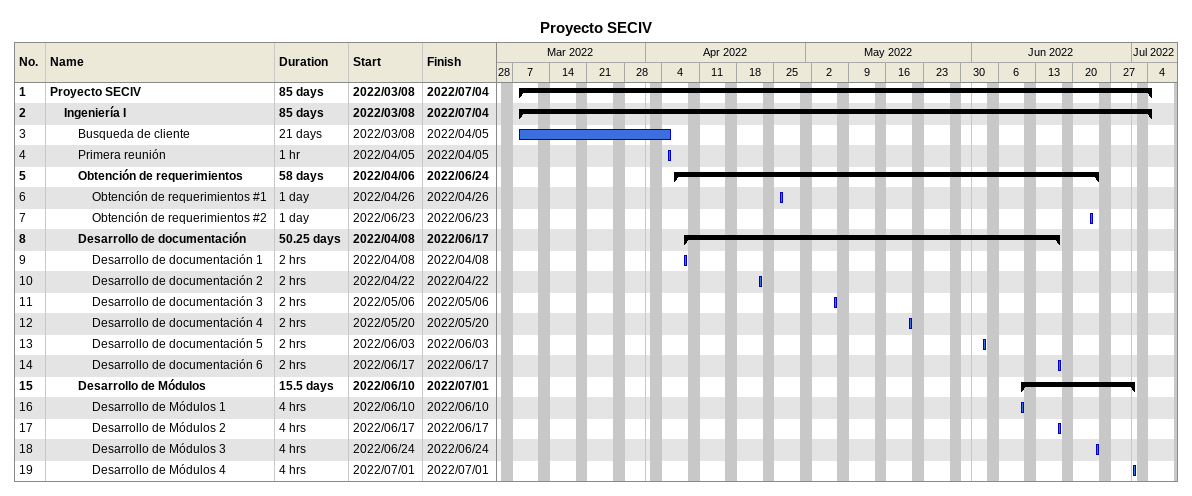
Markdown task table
Proyecto SECIV

| ID | Level | Task | Duration | Start | Finish |
|---|---|---|---|---|---|
| 1 | 1 | **Proyecto SECIV** | 85d | 2022-03-08 | 2022-07-04 |
| 2 | 2 | **Ingeniería I** | 85d | 2022-03-08 | 2022-07-04 |
| 3 | 3 | Busqueda de cliente | 21d | 2022-03-08 | 2022-04-05 |
| 4 | 3 | Primera reunión | 1h | 2022-04-05 | 2022-04-05 |
| 5 | 3 | **Obtención de requerimientos** | 58d | 2022-04-06 | 2022-06-24 |
| 6 | 4 | Obtención de requerimientos #1 | 1d | 2022-04-26 | 2022-04-26 |
| 7 | 4 | Obtención de requerimientos #2 | 1d | 2022-06-23 | 2022-06-23 |
| 8 | 3 | **Desarrollo de documentación** | 50.25d | 2022-04-08 | 2022-06-17 |
| 9 | 4 | Desarrollo de documentación 1 | 2h | 2022-04-08 | 2022-04-08 |
| 10 | 4 | Desarrollo de documentación 2 | 2h | 2022-04-22 | 2022-04-22 |
| 11 | 4 | Desarrollo de documentación 3 | 2h | 2022-05-06 | 2022-05-06 |
| 12 | 4 | Desarrollo de documentación 4 | 2h | 2022-05-20 | 2022-05-20 |
| 13 | 4 | Desarrollo de documentación 5 | 2h | 2022-06-03 | 2022-06-03 |
| 14 | 4 | Desarrollo de documentación 6 | 2h | 2022-06-17 | 2022-06-17 |
| 15 | 3 | **Desarrollo de Módulos** | 15.5d | 2022-06-10 | 2022-07-01 |
| 16 | 4 | Desarrollo de Módulos 1 | 4h | 2022-06-10 | 2022-06-10 |
| 17 | 4 | Desarrollo de Módulos 2 | 4h | 2022-06-17 | 2022-06-17 |
| 18 | 4 | Desarrollo de Módulos 3 | 4h | 2022-06-24 | 2022-06-24 |
| 19 | 4 | Desarrollo de Módulos 4 | 4h | 2022-07-01 | 2022-07-01 |
